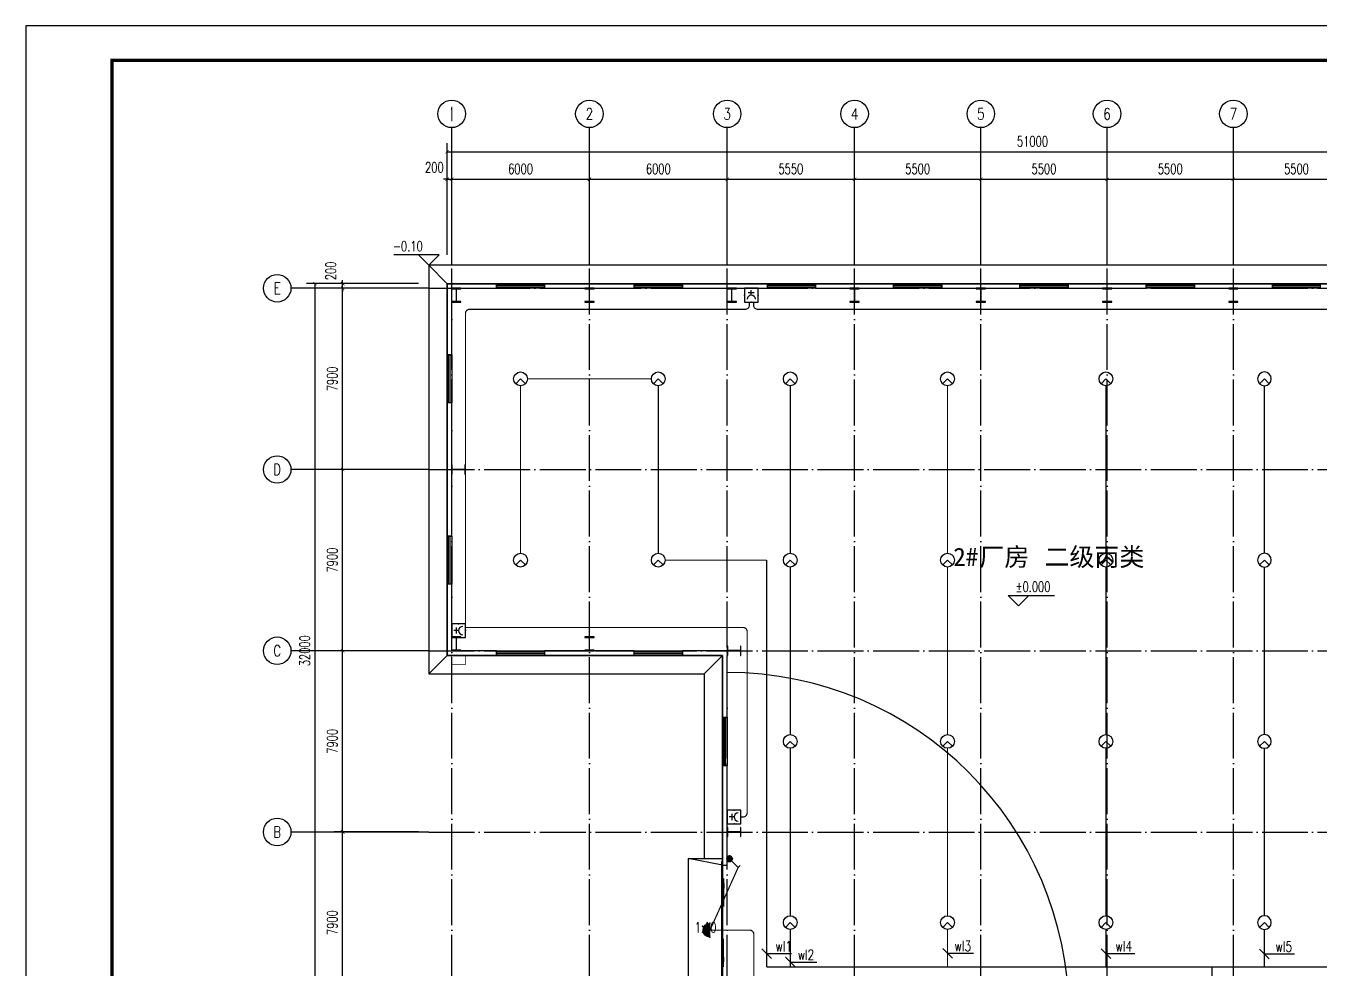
# Model space of a CAD drawing. Extents: x 1162612 to 1711260, y -157368 to 197905.
# Drawn here: x 1604543 to 1660920, y 63338 to 104451 of the extents above; entities that cross this region are included whole.
import ezdxf
from ezdxf.enums import TextEntityAlignment as Align

# ---------------------------------------------------------------- set-up
doc = ezdxf.new("R2010")
doc.units = 0
doc.header["$LTSCALE"] = 1000
doc.header["$MEASUREMENT"] = 0
doc.linetypes.add('DOTE', pattern=[2.42, 2, -0.2, 0.02, -0.2])
doc.layers.get('0').update_dxf_attribs({"linetype": 'CONTINUOUS'})
doc.layers.get('DEFPOINTS').update_dxf_attribs({"linetype": 'CONTINUOUS'})
for name, color, linetype in [('AXIS', 3, 'CONTINUOUS'), ('AXIS_TEXT', 7, 'CONTINUOUS'), ('COLUMN', 99, 'CONTINUOUS'), ('DIM-照明', 4, 'CONTINUOUS'), ('DIM_ELEV', 3, 'CONTINUOUS'), ('DIM_SYMB', 3, 'CONTINUOUS'), ('DOTE', 1, 'DOTE'), ('EQUIP-消防', 3, 'CONTINUOUS'), ('EQUIP-照明', 3, 'CONTINUOUS'), ('GROUND', 2, 'CONTINUOUS'), ('PUB_TEXT', 7, 'CONTINUOUS'), ('PUB_TITLE', 4, 'CONTINUOUS'), ('STAIR', 2, 'CONTINUOUS'), ('WALL', 9, 'CONTINUOUS'), ('WINDOW', 99, 'CONTINUOUS'), ('WIRE-照明', 1, 'CONTINUOUS')]:
    doc.layers.add(name, color=color, linetype=linetype)
doc.styles.add('_TCH_AXIS', font='COMPLEX', dxfattribs={"bigfont": 'GBCBIG'})
doc.styles.add('_TCH_DIM', font='SIMPLEX', dxfattribs={"bigfont": 'GBCBIG'})
doc.styles.add('_TCH_DYN', font='')
doc.styles.add('_TCH_LABEL', font='COMPLEX', dxfattribs={"bigfont": 'GBCBIG'})
doc.styles.add('_TEL_DIM', font='SIMPLEX', dxfattribs={"width": 0.8, "height": 3.5, "bigfont": 'HZTXT'})
doc.styles.add('COMPLEX', font='COMPLEX')
doc.styles.add('DIM_FONT', font='SIMPLEX', dxfattribs={"width": 0.7, "bigfont": 'GBCBIG'})
doc.styles.get("Standard").update_dxf_attribs({"font": 'gbenor.shx', "bigfont": 'gbcbig.shx'})
doc.styles.get('_TCH_DYN').set_extended_font_data('SimSun')
doc.dimstyles.new('DIMN150', dxfattribs={"dimscale": 1.5, "dimtxt": 300, "dimasz": 100, "dimexe": 250, "dimexo": 300, "dimgap": 150, "dimtad": 1, "dimdec": 0, "dimzin": 0, "dimtxsty": 'DIM_FONT', "dimblk": 'ARCHTICK', "dimcen": 0.09, "dimclrt": 7, "dimazin": 3, "dimtfac": 1, "dimtdec": 0, "dimtix": 1, "dimtmove": 0, "dimatfit": 3, "dimtolj": 1, "dimtzin": 0})

# ---------------------------------------------------------------- blocks, each defined once
blk = doc.blocks.new('$TCHSYS$WIN2D')
for p, q in [((-0.5, 0.5), (0.5, 0.5)), ((-0.5, 0.5), (-0.5, -0.5)), ((0.5, 0.5), (0.5, -0.5)), ((0.5, 0.167), (-0.5, 0.167)), ((0.5, -0.167), (-0.5, -0.167)), ((-0.5, -0.5), (0.5, -0.5))]:
    blk.add_line(p, q)
blk = doc.blocks.new('$DORLIB2D$00000130')
at = {"color": 0, "linetype": 'CONTINUOUS'}
for p, q in [((-0.533, 0.66), (-0.533, 0.513)), ((0, 0.66), (-0.533, 0.66)), ((0, 0.513), (0, 0.66)), ((0.533, 0.66), (0, 0.66)), ((0.533, 0.66), (0.533, 0.513)), ((0, 0.513), (-0.533, 0.513)), ((0.533, 0.513), (0, 0.513)), ((-0.385, 0.269), (-0.14, 0.269)), ((-0.385, 0.269), (-0.3, 0.214)), ((-0.3, 0.214), (-0.3, 0.269)), ((0.385, 0.269), (0.14, 0.269)), ((0.3, 0.214), (0.3, 0.269)), ((0.385, 0.269), (0.3, 0.214))]:
    blk.add_line(p, q, dxfattribs=at)
blk = doc.blocks.new('_AXISO')
blk.add_circle((0, 0), 0.5)
at = {"layer": 'AXIS_TEXT', "style": 'COMPLEX', "width": 1.041667}
blk.add_attdef('A', text='', height=0.56, dxfattribs=at).set_placement((-0.25, -0.28), (0.25, -0.28), align=Align.FIT)
blk = doc.blocks.new('_ARCHTICK')
at = {"color": 0, "linetype": 'BYBLOCK', "const_width": 0.15}
blk.add_lwpolyline([(-0.5, -0.5), (0.5, 0.5)], dxfattribs=at)
blk = doc.blocks.new('*D129')
at = {"layer": 'AXIS', "color": 0}
for p, q in [((1733614, 98977), (1728739, 98977)), ((1729114, 66977), (1729114, 98977)), ((1733614, 66977), (1728739, 66977))]:
    blk.add_line(p, q, dxfattribs=at)
at = {"layer": 'DEFPOINTS', "color": 0}
for p in [(1729114, 98977), (1734064, 98977), (1734064, 66977)]:
    blk.add_point(p, dxfattribs=at)
at = {"layer": 'AXIS', "color": 0, "xscale": 150, "yscale": 150, "zscale": 150}
for p, rotation in [((1729114, 98977), 90), ((1729114, 66977), 270)]:
    blk.add_blockref('_ARCHTICK', p, dxfattribs=dict(at, rotation=rotation))
at = {"layer": 'AXIS', "color": 7, "insert": (1728664, 82977), "char_height": 450, "attachment_point": 5, "rotation": 90, "style": 'DIM_FONT'}
blk.add_mtext('\\A1;32000', dxfattribs=at)
blk = doc.blocks.new('*D131')
at = {"layer": 'AXIS', "color": 0}
for p, q in [((1733614, 75077), (1729939, 75077)), ((1730314, 67177), (1730314, 75077)), ((1733614, 67177), (1729939, 67177))]:
    blk.add_line(p, q, dxfattribs=at)
at = {"layer": 'DEFPOINTS', "color": 0}
for p in [(1730314, 75077), (1734064, 75077), (1734064, 67177)]:
    blk.add_point(p, dxfattribs=at)
at = {"layer": 'AXIS', "color": 0, "xscale": 150, "yscale": 150, "zscale": 150}
for p, rotation in [((1730314, 75077), 90), ((1730314, 67177), 270)]:
    blk.add_blockref('_ARCHTICK', p, dxfattribs=dict(at, rotation=rotation))
at = {"layer": 'AXIS', "color": 7, "insert": (1729864, 71127), "char_height": 450, "attachment_point": 5, "rotation": 90, "style": 'DIM_FONT'}
blk.add_mtext('\\A1;7900', dxfattribs=at)
blk = doc.blocks.new('*D132')
at = {"layer": 'AXIS', "color": 0}
for p, q in [((1733614, 82977), (1729939, 82977)), ((1730314, 75077), (1730314, 82977)), ((1733614, 75077), (1729939, 75077))]:
    blk.add_line(p, q, dxfattribs=at)
at = {"layer": 'DEFPOINTS', "color": 0}
for p in [(1730314, 82977), (1734064, 82977), (1734064, 75077)]:
    blk.add_point(p, dxfattribs=at)
at = {"layer": 'AXIS', "color": 0, "xscale": 150, "yscale": 150, "zscale": 150}
for p, rotation in [((1730314, 82977), 90), ((1730314, 75077), 270)]:
    blk.add_blockref('_ARCHTICK', p, dxfattribs=dict(at, rotation=rotation))
at = {"layer": 'AXIS', "color": 7, "insert": (1729864, 79027), "char_height": 450, "attachment_point": 5, "rotation": 90, "style": 'DIM_FONT'}
blk.add_mtext('\\A1;7900', dxfattribs=at)
blk = doc.blocks.new('*D133')
at = {"layer": 'AXIS', "color": 0}
for p, q in [((1733614, 90877), (1729939, 90877)), ((1730314, 82977), (1730314, 90877)), ((1733614, 82977), (1729939, 82977))]:
    blk.add_line(p, q, dxfattribs=at)
at = {"layer": 'DEFPOINTS', "color": 0}
for p in [(1730314, 90877), (1734064, 90877), (1734064, 82977)]:
    blk.add_point(p, dxfattribs=at)
at = {"layer": 'AXIS', "color": 0, "xscale": 150, "yscale": 150, "zscale": 150}
for p, rotation in [((1730314, 90877), 90), ((1730314, 82977), 270)]:
    blk.add_blockref('_ARCHTICK', p, dxfattribs=dict(at, rotation=rotation))
at = {"layer": 'AXIS', "color": 7, "insert": (1729864, 86927), "char_height": 450, "attachment_point": 5, "rotation": 90, "style": 'DIM_FONT'}
blk.add_mtext('\\A1;7900', dxfattribs=at)
blk = doc.blocks.new('*D134')
at = {"layer": 'AXIS', "color": 0}
for p, q in [((1733614, 98777), (1729939, 98777)), ((1730314, 90877), (1730314, 98777)), ((1733614, 90877), (1729939, 90877))]:
    blk.add_line(p, q, dxfattribs=at)
at = {"layer": 'DEFPOINTS', "color": 0}
for p in [(1730314, 98777), (1734064, 98777), (1734064, 90877)]:
    blk.add_point(p, dxfattribs=at)
at = {"layer": 'AXIS', "color": 0, "xscale": 150, "yscale": 150, "zscale": 150}
for p, rotation in [((1730314, 98777), 90), ((1730314, 90877), 270)]:
    blk.add_blockref('_ARCHTICK', p, dxfattribs=dict(at, rotation=rotation))
at = {"layer": 'AXIS', "color": 7, "insert": (1729864, 94827), "char_height": 450, "attachment_point": 5, "rotation": 90, "style": 'DIM_FONT'}
blk.add_mtext('\\A1;7900', dxfattribs=at)
blk = doc.blocks.new('*D135')
at = {"layer": 'AXIS', "color": 0}
for p, q in [((1733614, 98977), (1729939, 98977)), ((1733614, 98777), (1729939, 98777)), ((1730314, 98977), (1730314, 99127)), ((1730314, 98777), (1730314, 98977)), ((1730314, 98777), (1730314, 98627))]:
    blk.add_line(p, q, dxfattribs=at)
at = {"layer": 'DEFPOINTS', "color": 0}
for p in [(1730314, 98977), (1734064, 98977), (1734064, 98777)]:
    blk.add_point(p, dxfattribs=at)
at = {"layer": 'AXIS', "color": 0, "xscale": 150, "yscale": 150, "zscale": 150}
for p, rotation in [((1730314, 98977), 270), ((1730314, 98777), 90)]:
    blk.add_blockref('_ARCHTICK', p, dxfattribs=dict(at, rotation=rotation))
at = {"layer": 'AXIS', "color": 7, "insert": (1729797, 99532), "char_height": 450, "attachment_point": 5, "rotation": 90, "style": 'DIM_FONT'}
blk.add_mtext('\\A1;200', dxfattribs=at)
blk = doc.blocks.new('*D136')
at = {"layer": 'AXIS', "color": 0}
for p, q in [((1734864, 100227), (1734864, 105102)), ((1785864, 100227), (1785864, 105102)), ((1734864, 104727), (1785864, 104727))]:
    blk.add_line(p, q, dxfattribs=at)
at = {"layer": 'DEFPOINTS', "color": 0}
for p in [(1785864, 104727), (1734864, 99777), (1785864, 99777)]:
    blk.add_point(p, dxfattribs=at)
at = {"layer": 'AXIS', "color": 0, "xscale": 150, "yscale": 150, "zscale": 150, "rotation": 180}
blk.add_blockref('_ARCHTICK', (1734864, 104727), dxfattribs=at)
at = {"layer": 'AXIS', "color": 0, "xscale": 150, "yscale": 150, "zscale": 150}
blk.add_blockref('_ARCHTICK', (1785864, 104727), dxfattribs=at)
at = {"layer": 'AXIS', "color": 7, "insert": (1760364, 105177), "char_height": 450, "attachment_point": 5, "style": 'DIM_FONT'}
blk.add_mtext('\\A1;51000', dxfattribs=at)
blk = doc.blocks.new('*D137')
at = {"layer": 'AXIS', "color": 0}
for p, q in [((1734864, 100227), (1734864, 103902)), ((1735064, 100227), (1735064, 103902)), ((1734864, 103527), (1734714, 103527)), ((1734864, 103527), (1735064, 103527)), ((1735064, 103527), (1735214, 103527))]:
    blk.add_line(p, q, dxfattribs=at)
at = {"layer": 'DEFPOINTS', "color": 0}
for p in [(1735064, 103527), (1734864, 99777), (1735064, 99777)]:
    blk.add_point(p, dxfattribs=at)
at = {"layer": 'AXIS', "color": 0, "xscale": 150, "yscale": 150, "zscale": 150}
blk.add_blockref('_ARCHTICK', (1734864, 103527), dxfattribs=at)
at = {"layer": 'AXIS', "color": 0, "xscale": 150, "yscale": 150, "zscale": 150, "rotation": 180}
blk.add_blockref('_ARCHTICK', (1735064, 103527), dxfattribs=at)
at = {"layer": 'AXIS', "color": 7, "insert": (1734309, 104044), "char_height": 450, "attachment_point": 5, "style": 'DIM_FONT'}
blk.add_mtext('\\A1;200', dxfattribs=at)
blk = doc.blocks.new('*D138')
at = {"layer": 'AXIS', "color": 0}
for p, q in [((1735064, 100227), (1735064, 103902)), ((1741064, 100227), (1741064, 103902)), ((1735064, 103527), (1741064, 103527))]:
    blk.add_line(p, q, dxfattribs=at)
at = {"layer": 'DEFPOINTS', "color": 0}
for p in [(1741064, 103527), (1735064, 99777), (1741064, 99777)]:
    blk.add_point(p, dxfattribs=at)
at = {"layer": 'AXIS', "color": 0, "xscale": 150, "yscale": 150, "zscale": 150, "rotation": 180}
blk.add_blockref('_ARCHTICK', (1735064, 103527), dxfattribs=at)
at = {"layer": 'AXIS', "color": 0, "xscale": 150, "yscale": 150, "zscale": 150}
blk.add_blockref('_ARCHTICK', (1741064, 103527), dxfattribs=at)
at = {"layer": 'AXIS', "color": 7, "insert": (1738064, 103977), "char_height": 450, "attachment_point": 5, "style": 'DIM_FONT'}
blk.add_mtext('\\A1;6000', dxfattribs=at)
blk = doc.blocks.new('*D139')
at = {"layer": 'AXIS', "color": 0}
for p, q in [((1741064, 100227), (1741064, 103902)), ((1747064, 100227), (1747064, 103902)), ((1741064, 103527), (1747064, 103527))]:
    blk.add_line(p, q, dxfattribs=at)
at = {"layer": 'DEFPOINTS', "color": 0}
for p in [(1747064, 103527), (1741064, 99777), (1747064, 99777)]:
    blk.add_point(p, dxfattribs=at)
at = {"layer": 'AXIS', "color": 0, "xscale": 150, "yscale": 150, "zscale": 150, "rotation": 180}
blk.add_blockref('_ARCHTICK', (1741064, 103527), dxfattribs=at)
at = {"layer": 'AXIS', "color": 0, "xscale": 150, "yscale": 150, "zscale": 150}
blk.add_blockref('_ARCHTICK', (1747064, 103527), dxfattribs=at)
at = {"layer": 'AXIS', "color": 7, "insert": (1744064, 103977), "char_height": 450, "attachment_point": 5, "style": 'DIM_FONT'}
blk.add_mtext('\\A1;6000', dxfattribs=at)
blk = doc.blocks.new('*D140')
at = {"layer": 'AXIS', "color": 0}
for p, q in [((1747064, 100227), (1747064, 103902)), ((1752614, 100227), (1752614, 103902)), ((1747064, 103527), (1752614, 103527))]:
    blk.add_line(p, q, dxfattribs=at)
at = {"layer": 'DEFPOINTS', "color": 0}
for p in [(1752614, 103527), (1747064, 99777), (1752614, 99777)]:
    blk.add_point(p, dxfattribs=at)
at = {"layer": 'AXIS', "color": 0, "xscale": 150, "yscale": 150, "zscale": 150, "rotation": 180}
blk.add_blockref('_ARCHTICK', (1747064, 103527), dxfattribs=at)
at = {"layer": 'AXIS', "color": 0, "xscale": 150, "yscale": 150, "zscale": 150}
blk.add_blockref('_ARCHTICK', (1752614, 103527), dxfattribs=at)
at = {"layer": 'AXIS', "color": 7, "insert": (1749839, 103977), "char_height": 450, "attachment_point": 5, "style": 'DIM_FONT'}
blk.add_mtext('\\A1;5550', dxfattribs=at)
blk = doc.blocks.new('*D141')
at = {"layer": 'AXIS', "color": 0}
for p, q in [((1752614, 100227), (1752614, 103902)), ((1758114, 100227), (1758114, 103902)), ((1752614, 103527), (1758114, 103527))]:
    blk.add_line(p, q, dxfattribs=at)
at = {"layer": 'DEFPOINTS', "color": 0}
for p in [(1758114, 103527), (1752614, 99777), (1758114, 99777)]:
    blk.add_point(p, dxfattribs=at)
at = {"layer": 'AXIS', "color": 0, "xscale": 150, "yscale": 150, "zscale": 150, "rotation": 180}
blk.add_blockref('_ARCHTICK', (1752614, 103527), dxfattribs=at)
at = {"layer": 'AXIS', "color": 0, "xscale": 150, "yscale": 150, "zscale": 150}
blk.add_blockref('_ARCHTICK', (1758114, 103527), dxfattribs=at)
at = {"layer": 'AXIS', "color": 7, "insert": (1755364, 103977), "char_height": 450, "attachment_point": 5, "style": 'DIM_FONT'}
blk.add_mtext('\\A1;5500', dxfattribs=at)
blk = doc.blocks.new('*D142')
at = {"layer": 'AXIS', "color": 0}
for p, q in [((1758114, 100227), (1758114, 103902)), ((1763614, 100227), (1763614, 103902)), ((1758114, 103527), (1763614, 103527))]:
    blk.add_line(p, q, dxfattribs=at)
at = {"layer": 'DEFPOINTS', "color": 0}
for p in [(1763614, 103527), (1758114, 99777), (1763614, 99777)]:
    blk.add_point(p, dxfattribs=at)
at = {"layer": 'AXIS', "color": 0, "xscale": 150, "yscale": 150, "zscale": 150, "rotation": 180}
blk.add_blockref('_ARCHTICK', (1758114, 103527), dxfattribs=at)
at = {"layer": 'AXIS', "color": 0, "xscale": 150, "yscale": 150, "zscale": 150}
blk.add_blockref('_ARCHTICK', (1763614, 103527), dxfattribs=at)
at = {"layer": 'AXIS', "color": 7, "insert": (1760864, 103977), "char_height": 450, "attachment_point": 5, "style": 'DIM_FONT'}
blk.add_mtext('\\A1;5500', dxfattribs=at)
blk = doc.blocks.new('*D143')
at = {"layer": 'AXIS', "color": 0}
for p, q in [((1763614, 100227), (1763614, 103902)), ((1769114, 100227), (1769114, 103902)), ((1763614, 103527), (1769114, 103527))]:
    blk.add_line(p, q, dxfattribs=at)
at = {"layer": 'DEFPOINTS', "color": 0}
for p in [(1769114, 103527), (1763614, 99777), (1769114, 99777)]:
    blk.add_point(p, dxfattribs=at)
at = {"layer": 'AXIS', "color": 0, "xscale": 150, "yscale": 150, "zscale": 150, "rotation": 180}
blk.add_blockref('_ARCHTICK', (1763614, 103527), dxfattribs=at)
at = {"layer": 'AXIS', "color": 0, "xscale": 150, "yscale": 150, "zscale": 150}
blk.add_blockref('_ARCHTICK', (1769114, 103527), dxfattribs=at)
at = {"layer": 'AXIS', "color": 7, "insert": (1766364, 103977), "char_height": 450, "attachment_point": 5, "style": 'DIM_FONT'}
blk.add_mtext('\\A1;5500', dxfattribs=at)
blk = doc.blocks.new('*D144')
at = {"layer": 'AXIS', "color": 0}
for p, q in [((1769114, 100227), (1769114, 103902)), ((1774614, 100227), (1774614, 103902)), ((1769114, 103527), (1774614, 103527))]:
    blk.add_line(p, q, dxfattribs=at)
at = {"layer": 'DEFPOINTS', "color": 0}
for p in [(1774614, 103527), (1769114, 99777), (1774614, 99777)]:
    blk.add_point(p, dxfattribs=at)
at = {"layer": 'AXIS', "color": 0, "xscale": 150, "yscale": 150, "zscale": 150, "rotation": 180}
blk.add_blockref('_ARCHTICK', (1769114, 103527), dxfattribs=at)
at = {"layer": 'AXIS', "color": 0, "xscale": 150, "yscale": 150, "zscale": 150}
blk.add_blockref('_ARCHTICK', (1774614, 103527), dxfattribs=at)
at = {"layer": 'AXIS', "color": 7, "insert": (1771864, 103977), "char_height": 450, "attachment_point": 5, "style": 'DIM_FONT'}
blk.add_mtext('\\A1;5500', dxfattribs=at)
blk = doc.blocks.new('$EQUIP$00001176')
for q in [(-0.354, -0.354), (0.354, -0.354)]:
    blk.add_line((0, 0), q)
blk.add_circle((0, 0), 0.5)
at = {"style": '_TCH_LABEL', "flags": 9}
blk.add_attdef('A', (0, 0), '', height=0.00002, dxfattribs=at)
blk = doc.blocks.new('$EQUIP$00001712')
for p, q in [((-0.5, 1), (-0.5, 0)), ((0.5, 1), (-0.5, 1)), ((0.5, 0), (0.5, 1)), ((-0.5, 0), (0.5, 0)), ((-0.219, 0.331), (0.222, 0.331)), ((0, 0.5), (0, 0.15))]:
    blk.add_line(p, q)
blk.add_arc((0, 0.8), 0.3, 180, 0)
for p in [(0, 1), (-0.5, 0.5), (0, 0), (0.5, 0.5)]:
    blk.add_point(p)
at = {"flags": 1}
blk.add_attdef('B', text='', height=0.4, dxfattribs=at).set_placement((0.726, 0.302), align=Align.MIDDLE_CENTER)
blk = doc.blocks.new('$EQUIP$00001168')
blk.add_line((-0.5, 0), (0.5, 0))
blk.add_arc((0, 0), 0.5, 180, 0)
for p in [(-0.5, 0), (0, 0), (0.5, 0), (0, -0.5)]:
    blk.add_point(p)
for points in [[(0.433, -0.25), (-0.433, -0.25), (0.5, 0), (-0.5, 0)], [(0.25, -0.433), (-0.25, -0.433), (0.433, -0.25), (-0.433, -0.25)], [(0, -0.5), (0, -0.5), (0.25, -0.433), (-0.25, -0.433)]]:
    blk.add_solid(points)
at = {"flags": 9}
blk.add_attdef('A', (0, 0), '', height=0.00002, dxfattribs=at)
blk = doc.blocks.new('$EQUIP$00001962')
for p, q in [((0.147, 0.356), (0.625, 0.833)), ((0.625, 0.833), (0.766, 0.692))]:
    blk.add_line(p, q)
blk.add_circle((0, 0.208), 0.208)
for p in [(-0.208, 0.208), (0, 0.417), (0, 0), (0.208, 0.208)]:
    blk.add_point(p)
for points in [[(-0.18, 0.313), (0.18, 0.313), (-0.208, 0.208), (0.208, 0.208)], [(-0.18, 0.104), (0.18, 0.104), (-0.208, 0.208), (0.208, 0.208)], [(-0.104, 0.389), (0.104, 0.389), (-0.18, 0.313), (0.18, 0.313)], [(-0.104, 0.028), (0.104, 0.028), (-0.18, 0.104), (0.18, 0.104)], [(0, 0.417), (0, 0.417), (-0.104, 0.389), (0.104, 0.389)], [(0, 0), (0, 0), (-0.104, 0.028), (0.104, 0.028)]]:
    blk.add_solid(points)
blk = doc.blocks.new('D2222')
at = {"layer": 'DIM_ELEV'}
blk.add_hatch(color=8, dxfattribs=at).paths.add_polyline_path([(1734064.1, 99776.5), (1734067.1, 99779.5), (1734061.1, 99779.5)])
at = {"color": 8}
blk.add_lwpolyline([(1734864.1, 98976.5), (1785864.1, 98976.5), (1785864.1, 66976.5), (1746864.1, 66976.5), (1746864.1, 82776.5), (1734864.1, 82776.5)], close=True, dxfattribs=at)
at = {"color": 8, "const_width": 30}
blk.add_lwpolyline([(1735064.1, 82776.5), (1735064.1, 82376.5), (1735664.1, 82376.5), (1735664.1, 82776.5)], dxfattribs=at)
at = {"color": 8}
blk.add_arc((1747071.4, 67151.8), 14875.3, 0.09508, 90.0282, dxfattribs=at)
at = {"layer": 'AXIS', "color": 8}
for p, q in [((1735064.1, 99776.5), (1735064.1, 105776.5)), ((1741064.1, 99776.5), (1741064.1, 105776.5)), ((1747064.1, 99776.5), (1747064.1, 105776.5)), ((1752614.1, 99776.5), (1752614.1, 105776.5)), ((1758114.1, 99776.5), (1758114.1, 105776.5)), ((1763614.1, 99776.5), (1763614.1, 105776.5)), ((1769114.1, 99776.5), (1769114.1, 105776.5)), ((1734064.1, 98776.5), (1728064.1, 98776.5)), ((1734064.1, 90876.5), (1728064.1, 90876.5)), ((1734064.1, 82976.5), (1728064.1, 82976.5)), ((1734064.1, 75076.5), (1728064.1, 75076.5))]:
    blk.add_line(p, q, dxfattribs=at)
at = {"layer": 'COLUMN', "color": 8}
for p, q in [((1735464.1, 98776.5), (1735064.1, 98776.5)), ((1735064.1, 98776.5), (1735064.1, 98754.5)), ((1735064.1, 98754.5), (1735253.1, 98754.5)), ((1735253.1, 98754.5), (1735258.1, 98749.5)), ((1735258.1, 98749.5), (1735258.1, 98203.5)), ((1735270.1, 98749.5), (1735275.1, 98754.5)), ((1735270.1, 98203.5), (1735270.1, 98749.5)), ((1735275.1, 98754.5), (1735464.1, 98754.5)), ((1735464.1, 98754.5), (1735464.1, 98776.5)), ((1741264.1, 98776.5), (1740864.1, 98776.5)), ((1740864.1, 98776.5), (1740864.1, 98754.5)), ((1740864.1, 98754.5), (1741053.1, 98754.5)), ((1741053.1, 98754.5), (1741058.1, 98749.5)), ((1741058.1, 98749.5), (1741058.1, 98203.5)), ((1741070.1, 98749.5), (1741075.1, 98754.5)), ((1741070.1, 98203.5), (1741070.1, 98749.5)), ((1741075.1, 98754.5), (1741264.1, 98754.5)), ((1741264.1, 98754.5), (1741264.1, 98776.5)), ((1747464.1, 98776.5), (1747064.1, 98776.5)), ((1747064.1, 98776.5), (1747064.1, 98754.5)), ((1747064.1, 98754.5), (1747253.1, 98754.5)), ((1747253.1, 98754.5), (1747258.1, 98749.5)), ((1747258.1, 98749.5), (1747258.1, 98203.5)), ((1747270.1, 98749.5), (1747275.1, 98754.5)), ((1747270.1, 98203.5), (1747270.1, 98749.5)), ((1747275.1, 98754.5), (1747464.1, 98754.5)), ((1747464.1, 98754.5), (1747464.1, 98776.5)), ((1752814.1, 98776.5), (1752414.1, 98776.5)), ((1752414.1, 98776.5), (1752414.1, 98754.5)), ((1752414.1, 98754.5), (1752603.1, 98754.5)), ((1752603.1, 98754.5), (1752608.1, 98749.5)), ((1752608.1, 98749.5), (1752608.1, 98203.5)), ((1752620.1, 98749.5), (1752625.1, 98754.5)), ((1752620.1, 98203.5), (1752620.1, 98749.5)), ((1752625.1, 98754.5), (1752814.1, 98754.5)), ((1752814.1, 98754.5), (1752814.1, 98776.5)), ((1758314.1, 98776.5), (1757914.1, 98776.5)), ((1757914.1, 98776.5), (1757914.1, 98754.5)), ((1757914.1, 98754.5), (1758103.1, 98754.5)), ((1758103.1, 98754.5), (1758108.1, 98749.5)), ((1758108.1, 98749.5), (1758108.1, 98203.5)), ((1758120.1, 98749.5), (1758125.1, 98754.5)), ((1758120.1, 98203.5), (1758120.1, 98749.5)), ((1758125.1, 98754.5), (1758314.1, 98754.5)), ((1758314.1, 98754.5), (1758314.1, 98776.5)), ((1763814.1, 98776.5), (1763414.1, 98776.5)), ((1763414.1, 98776.5), (1763414.1, 98754.5)), ((1763414.1, 98754.5), (1763603.1, 98754.5)), ((1763603.1, 98754.5), (1763608.1, 98749.5)), ((1763608.1, 98749.5), (1763608.1, 98203.5)), ((1763620.1, 98749.5), (1763625.1, 98754.5)), ((1763620.1, 98203.5), (1763620.1, 98749.5)), ((1763625.1, 98754.5), (1763814.1, 98754.5)), ((1763814.1, 98754.5), (1763814.1, 98776.5)), ((1769314.1, 98776.5), (1768914.1, 98776.5)), ((1768914.1, 98776.5), (1768914.1, 98754.5)), ((1768914.1, 98754.5), (1769103.1, 98754.5)), ((1769103.1, 98754.5), (1769108.1, 98749.5)), ((1769108.1, 98749.5), (1769108.1, 98203.5)), ((1769120.1, 98749.5), (1769125.1, 98754.5)), ((1769120.1, 98203.5), (1769120.1, 98749.5)), ((1769125.1, 98754.5), (1769314.1, 98754.5)), ((1769314.1, 98754.5), (1769314.1, 98776.5)), ((1735253.1, 98198.5), (1735064.1, 98198.5)), ((1735064.1, 98198.5), (1735064.1, 98176.5)), ((1735064.1, 98176.5), (1735464.1, 98176.5)), ((1735258.1, 98203.5), (1735253.1, 98198.5)), ((1735275.1, 98198.5), (1735270.1, 98203.5)), ((1735464.1, 98198.5), (1735275.1, 98198.5)), ((1735464.1, 98176.5), (1735464.1, 98198.5)), ((1741053.1, 98198.5), (1740864.1, 98198.5)), ((1740864.1, 98198.5), (1740864.1, 98176.5)), ((1740864.1, 98176.5), (1741264.1, 98176.5)), ((1741058.1, 98203.5), (1741053.1, 98198.5)), ((1741075.1, 98198.5), (1741070.1, 98203.5)), ((1741264.1, 98198.5), (1741075.1, 98198.5)), ((1741264.1, 98176.5), (1741264.1, 98198.5)), ((1747253.1, 98198.5), (1747064.1, 98198.5)), ((1747064.1, 98198.5), (1747064.1, 98176.5)), ((1747064.1, 98176.5), (1747464.1, 98176.5)), ((1747258.1, 98203.5), (1747253.1, 98198.5)), ((1747275.1, 98198.5), (1747270.1, 98203.5)), ((1747464.1, 98198.5), (1747275.1, 98198.5)), ((1747464.1, 98176.5), (1747464.1, 98198.5)), ((1752603.1, 98198.5), (1752414.1, 98198.5)), ((1752414.1, 98198.5), (1752414.1, 98176.5)), ((1752414.1, 98176.5), (1752814.1, 98176.5)), ((1752608.1, 98203.5), (1752603.1, 98198.5)), ((1752625.1, 98198.5), (1752620.1, 98203.5)), ((1752814.1, 98198.5), (1752625.1, 98198.5)), ((1752814.1, 98176.5), (1752814.1, 98198.5)), ((1758103.1, 98198.5), (1757914.1, 98198.5)), ((1757914.1, 98198.5), (1757914.1, 98176.5)), ((1757914.1, 98176.5), (1758314.1, 98176.5)), ((1758108.1, 98203.5), (1758103.1, 98198.5)), ((1758125.1, 98198.5), (1758120.1, 98203.5)), ((1758314.1, 98198.5), (1758125.1, 98198.5)), ((1758314.1, 98176.5), (1758314.1, 98198.5)), ((1763603.1, 98198.5), (1763414.1, 98198.5)), ((1763414.1, 98198.5), (1763414.1, 98176.5)), ((1763414.1, 98176.5), (1763814.1, 98176.5)), ((1763608.1, 98203.5), (1763603.1, 98198.5)), ((1763625.1, 98198.5), (1763620.1, 98203.5)), ((1763814.1, 98198.5), (1763625.1, 98198.5)), ((1763814.1, 98176.5), (1763814.1, 98198.5)), ((1769103.1, 98198.5), (1768914.1, 98198.5)), ((1768914.1, 98198.5), (1768914.1, 98176.5)), ((1768914.1, 98176.5), (1769314.1, 98176.5)), ((1769108.1, 98203.5), (1769103.1, 98198.5)), ((1769125.1, 98198.5), (1769120.1, 98203.5)), ((1769314.1, 98198.5), (1769125.1, 98198.5)), ((1769314.1, 98176.5), (1769314.1, 98198.5)), ((1735086.1, 91076.5), (1735064.1, 91076.5)), ((1735064.1, 91076.5), (1735064.1, 90676.5)), ((1735086.1, 90887.5), (1735086.1, 91076.5)), ((1735091.1, 90882.5), (1735086.1, 90887.5)), ((1735086.1, 90865.5), (1735091.1, 90870.5)), ((1735086.1, 90676.5), (1735086.1, 90865.5)), ((1735637.1, 90882.5), (1735091.1, 90882.5)), ((1735091.1, 90870.5), (1735637.1, 90870.5)), ((1735642.1, 90887.5), (1735637.1, 90882.5)), ((1735637.1, 90870.5), (1735642.1, 90865.5)), ((1735664.1, 91076.5), (1735642.1, 91076.5)), ((1735642.1, 91076.5), (1735642.1, 90887.5)), ((1735642.1, 90865.5), (1735642.1, 90676.5)), ((1735664.1, 90676.5), (1735664.1, 91076.5)), ((1735064.1, 90676.5), (1735086.1, 90676.5)), ((1735642.1, 90676.5), (1735664.1, 90676.5)), ((1735464.1, 83576.5), (1735064.1, 83576.5)), ((1735064.1, 83576.5), (1735064.1, 83554.5)), ((1735064.1, 83554.5), (1735253.1, 83554.5)), ((1735253.1, 83554.5), (1735258.1, 83549.5)), ((1735258.1, 83549.5), (1735258.1, 83003.5)), ((1735270.1, 83549.5), (1735275.1, 83554.5)), ((1735270.1, 83003.5), (1735270.1, 83549.5)), ((1735275.1, 83554.5), (1735464.1, 83554.5)), ((1735464.1, 83554.5), (1735464.1, 83576.5)), ((1741264.1, 83576.5), (1740864.1, 83576.5)), ((1740864.1, 83576.5), (1740864.1, 83554.5)), ((1740864.1, 83554.5), (1741053.1, 83554.5)), ((1741053.1, 83554.5), (1741058.1, 83549.5)), ((1741058.1, 83549.5), (1741058.1, 83003.5)), ((1741070.1, 83549.5), (1741075.1, 83554.5)), ((1741070.1, 83003.5), (1741070.1, 83549.5)), ((1741075.1, 83554.5), (1741264.1, 83554.5)), ((1741264.1, 83554.5), (1741264.1, 83576.5)), ((1735253.1, 82998.5), (1735064.1, 82998.5)), ((1735064.1, 82998.5), (1735064.1, 82976.5)), ((1735064.1, 82976.5), (1735464.1, 82976.5)), ((1735258.1, 83003.5), (1735253.1, 82998.5)), ((1735275.1, 82998.5), (1735270.1, 83003.5)), ((1735464.1, 82998.5), (1735275.1, 82998.5)), ((1735464.1, 82976.5), (1735464.1, 82998.5)), ((1741053.1, 82998.5), (1740864.1, 82998.5)), ((1740864.1, 82998.5), (1740864.1, 82976.5)), ((1740864.1, 82976.5), (1741264.1, 82976.5)), ((1741058.1, 83003.5), (1741053.1, 82998.5)), ((1741075.1, 82998.5), (1741070.1, 83003.5)), ((1741264.1, 82998.5), (1741075.1, 82998.5)), ((1741264.1, 82976.5), (1741264.1, 82998.5)), ((1747086.1, 83176.5), (1747064.1, 83176.5)), ((1747064.1, 83176.5), (1747064.1, 82776.5)), ((1747086.1, 82987.5), (1747086.1, 83176.5)), ((1747091.1, 82982.5), (1747086.1, 82987.5)), ((1747086.1, 82965.5), (1747091.1, 82970.5)), ((1747086.1, 82776.5), (1747086.1, 82965.5)), ((1747637.1, 82982.5), (1747091.1, 82982.5)), ((1747091.1, 82970.5), (1747637.1, 82970.5)), ((1747642.1, 82987.5), (1747637.1, 82982.5)), ((1747637.1, 82970.5), (1747642.1, 82965.5)), ((1747664.1, 83176.5), (1747642.1, 83176.5)), ((1747642.1, 83176.5), (1747642.1, 82987.5)), ((1747642.1, 82965.5), (1747642.1, 82776.5)), ((1747664.1, 82776.5), (1747664.1, 83176.5)), ((1747064.1, 82776.5), (1747086.1, 82776.5)), ((1747642.1, 82776.5), (1747664.1, 82776.5)), ((1747086.1, 75276.5), (1747064.1, 75276.5)), ((1747064.1, 75276.5), (1747064.1, 74876.5)), ((1747086.1, 75087.5), (1747086.1, 75276.5)), ((1747091.1, 75082.5), (1747086.1, 75087.5)), ((1747086.1, 75065.5), (1747091.1, 75070.5)), ((1747086.1, 74876.5), (1747086.1, 75065.5)), ((1747637.1, 75082.5), (1747091.1, 75082.5)), ((1747091.1, 75070.5), (1747637.1, 75070.5)), ((1747642.1, 75087.5), (1747637.1, 75082.5)), ((1747637.1, 75070.5), (1747642.1, 75065.5)), ((1747664.1, 75276.5), (1747642.1, 75276.5)), ((1747642.1, 75276.5), (1747642.1, 75087.5)), ((1747642.1, 75065.5), (1747642.1, 74876.5)), ((1747664.1, 74876.5), (1747664.1, 75276.5)), ((1747064.1, 74876.5), (1747086.1, 74876.5)), ((1747642.1, 74876.5), (1747664.1, 74876.5))]:
    blk.add_line(p, q, dxfattribs=at)
at = {"layer": 'DIM_ELEV', "color": 8}
for p, q in [((1734517.1, 100229.5), (1732550, 100229.5)), ((1734067.1, 99779.5), (1733617.1, 100229.5)), ((1734067.1, 99779.5), (1734517.1, 100229.5)), ((1734064.1, 99776.5), (1734061.1, 99779.5)), ((1734067.1, 99779.5), (1734061.1, 99779.5)), ((1734064.1, 99776.5), (1734067.1, 99779.5)), ((1759758.5, 84935.6), (1759308.5, 85385.6)), ((1759308.5, 85385.6), (1761328.3, 85385.6)), ((1759758.5, 84935.6), (1760208.5, 85385.6))]:
    blk.add_line(p, q, dxfattribs=at)
at = {"layer": 'DIM_SYMB', "color": 8}
blk.add_lwpolyline([(1746737.9, 70535.8, 0, 0, 0), (1745928.4, 70535.8, 120, 0, 0), (1745478.4, 70535.8, 0, 0, 0)], format="xyseb", dxfattribs=at)
at = {"layer": 'DOTE', "color": 8}
for p, q in [((1735064.1, 66176.5), (1735064.1, 99776.5)), ((1735064.1, 66176.5), (1735064.1, 99776.5)), ((1741064.1, 66176.5), (1741064.1, 99776.5)), ((1747064.1, 66176.5), (1747064.1, 99776.5)), ((1752614.1, 66176.5), (1752614.1, 99776.5)), ((1758114.1, 66176.5), (1758114.1, 99776.5)), ((1763614.1, 66176.5), (1763614.1, 99776.5)), ((1769114.1, 66176.5), (1769114.1, 99776.5)), ((1734064.1, 98776.5), (1786664.1, 98776.5)), ((1734064.1, 98776.5), (1786664.1, 98776.5)), ((1734064.1, 90876.5), (1786664.1, 90876.5)), ((1734064.1, 82976.5), (1786664.1, 82976.5)), ((1734064.1, 75076.5), (1786664.1, 75076.5))]:
    blk.add_line(p, q, dxfattribs=at)
at = {"layer": 'GROUND', "color": 8}
for p, q in [((1786664.1, 99776.5), (1734064.1, 99776.5)), ((1734064.1, 99776.5), (1734064.1, 81976.5)), ((1734864.1, 98976.5), (1734064.1, 99776.5)), ((1785864.1, 98976.5), (1734864.1, 98976.5)), ((1734864.1, 98976.5), (1734864.1, 82776.5)), ((1734864.1, 82776.5), (1734064.1, 81976.5)), ((1734864.1, 82776.5), (1746864.1, 82776.5)), ((1746864.1, 82776.5), (1746064.1, 81976.5)), ((1746864.1, 82776.5), (1746864.1, 73926.5)), ((1734064.1, 81976.5), (1746064.1, 81976.5)), ((1746064.1, 81976.5), (1746064.1, 73926.5))]:
    blk.add_line(p, q, dxfattribs=at)
at = {"layer": 'STAIR', "color": 8}
for p, q in [((1745364.1, 73926.5), (1745364.1, 68326.5)), ((1745364.1, 73926.5), (1746864.1, 73926.5)), ((1746864.1, 73626.5), (1745364.1, 73926.5)), ((1746864.1, 73926.5), (1746864.1, 68326.5))]:
    blk.add_line(p, q, dxfattribs=at)
at = {"layer": 'WALL', "color": 8}
for p, q in [((1734864.1, 98976.5), (1734864.1, 95876.5)), ((1737014.1, 98976.5), (1734864.1, 98976.5)), ((1735064.1, 98198.5), (1735064.1, 98754.5)), ((1735464.1, 98776.5), (1737014.1, 98776.5)), ((1737014.1, 98776.5), (1737014.1, 98976.5)), ((1741064.1, 98976.5), (1739114.1, 98976.5)), ((1739114.1, 98976.5), (1739114.1, 98776.5)), ((1739114.1, 98776.5), (1740864.1, 98776.5)), ((1743014.1, 98976.5), (1741064.1, 98976.5)), ((1741264.1, 98776.5), (1743014.1, 98776.5)), ((1743014.1, 98776.5), (1743014.1, 98976.5)), ((1747064.1, 98976.5), (1745114.1, 98976.5)), ((1745114.1, 98976.5), (1745114.1, 98776.5)), ((1745114.1, 98776.5), (1747064.1, 98776.5)), ((1748814.1, 98976.5), (1747064.1, 98976.5)), ((1747464.1, 98776.5), (1748814.1, 98776.5)), ((1748814.1, 98776.5), (1748814.1, 98976.5)), ((1752614.1, 98976.5), (1750914.1, 98976.5)), ((1750914.1, 98976.5), (1750914.1, 98776.5)), ((1750914.1, 98776.5), (1752414.1, 98776.5)), ((1754314.1, 98976.5), (1752614.1, 98976.5)), ((1752814.1, 98776.5), (1754314.1, 98776.5)), ((1754314.1, 98776.5), (1754314.1, 98976.5)), ((1758114.1, 98976.5), (1756414.1, 98976.5)), ((1756414.1, 98976.5), (1756414.1, 98776.5)), ((1756414.1, 98776.5), (1757914.1, 98776.5)), ((1759814.1, 98976.5), (1758114.1, 98976.5)), ((1758314.1, 98776.5), (1759814.1, 98776.5)), ((1759814.1, 98776.5), (1759814.1, 98976.5)), ((1763614.1, 98976.5), (1761914.1, 98976.5)), ((1761914.1, 98976.5), (1761914.1, 98776.5)), ((1761914.1, 98776.5), (1763414.1, 98776.5)), ((1765314.1, 98976.5), (1763614.1, 98976.5)), ((1763814.1, 98776.5), (1765314.1, 98776.5)), ((1765314.1, 98776.5), (1765314.1, 98976.5)), ((1769114.1, 98976.5), (1767414.1, 98976.5)), ((1767414.1, 98976.5), (1767414.1, 98776.5)), ((1767414.1, 98776.5), (1768914.1, 98776.5)), ((1770814.1, 98976.5), (1769114.1, 98976.5)), ((1769314.1, 98776.5), (1770814.1, 98776.5)), ((1770814.1, 98776.5), (1770814.1, 98976.5)), ((1735064.1, 95876.5), (1735064.1, 98176.5)), ((1734864.1, 95876.5), (1735064.1, 95876.5)), ((1735064.1, 93776.5), (1734864.1, 93776.5)), ((1734864.1, 93776.5), (1734864.1, 90876.5)), ((1735064.1, 91076.5), (1735064.1, 93776.5)), ((1734864.1, 90876.5), (1734864.1, 87976.5)), ((1735064.1, 87976.5), (1735064.1, 90676.5)), ((1734864.1, 87976.5), (1735064.1, 87976.5)), ((1735064.1, 85876.5), (1734864.1, 85876.5)), ((1734864.1, 85876.5), (1734864.1, 82776.5)), ((1735064.1, 83576.5), (1735064.1, 85876.5)), ((1735064.1, 82998.5), (1735064.1, 83554.5)), ((1737014.1, 82976.5), (1735464.1, 82976.5)), ((1737014.1, 82776.5), (1737014.1, 82976.5)), ((1740864.1, 82976.5), (1739114.1, 82976.5)), ((1739114.1, 82976.5), (1739114.1, 82776.5)), ((1743014.1, 82976.5), (1741264.1, 82976.5)), ((1743014.1, 82776.5), (1743014.1, 82976.5)), ((1747064.1, 82976.5), (1745114.1, 82976.5)), ((1745114.1, 82976.5), (1745114.1, 82776.5)), ((1734864.1, 82776.5), (1737014.1, 82776.5)), ((1739114.1, 82776.5), (1741064.1, 82776.5)), ((1741064.1, 82776.5), (1743014.1, 82776.5)), ((1745114.1, 82776.5), (1746864.1, 82776.5)), ((1746864.1, 82776.5), (1746864.1, 80076.5)), ((1747064.1, 80076.5), (1747064.1, 82776.5)), ((1746864.1, 80076.5), (1747064.1, 80076.5)), ((1747064.1, 77976.5), (1746864.1, 77976.5)), ((1746864.1, 77976.5), (1746864.1, 75076.5)), ((1747064.1, 75276.5), (1747064.1, 77976.5)), ((1746864.1, 75076.5), (1746864.1, 73626.5)), ((1747064.1, 73626.5), (1747064.1, 74876.5)), ((1746864.1, 73626.5), (1747064.1, 73626.5))]:
    blk.add_line(p, q, dxfattribs=at)
at = {"layer": 'AXIS', "color": 8}
ref = blk.add_blockref('_AXISO', (1735064.1, 106376.5), dxfattribs=dict(at, xscale=1200, yscale=1200, zscale=1200))
ref.add_attrib('A', '1', dxfattribs={"layer": 'AXIS_TEXT', "color": 8, "height": 624.4, "style": '_TCH_AXIS', "width": 0.555556}).set_placement((1734989.8, 106064.3), (1735138.4, 106064.3), align=Align.FIT)
ref = blk.add_blockref('_AXISO', (1741064.1, 106376.5), dxfattribs=dict(at, xscale=1200, yscale=1200, zscale=1200))
ref.add_attrib('A', '2', dxfattribs={"layer": 'AXIS_TEXT', "color": 8, "height": 493.2, "style": '_TCH_AXIS'}).set_placement((1740899.7, 106129.9), (1741228.5, 106129.9), align=Align.FIT)
ref = blk.add_blockref('_AXISO', (1747064.1, 106376.5), dxfattribs=dict(at, xscale=1200, yscale=1200, zscale=1200))
ref.add_attrib('A', '3', dxfattribs={"layer": 'AXIS_TEXT', "color": 8, "height": 493.2, "style": '_TCH_AXIS'}).set_placement((1746899.7, 106129.9), (1747228.5, 106129.9), align=Align.FIT)
ref = blk.add_blockref('_AXISO', (1752614.1, 106376.5), dxfattribs=dict(at, xscale=1200, yscale=1200, zscale=1200))
ref.add_attrib('A', '4', dxfattribs={"layer": 'AXIS_TEXT', "color": 8, "height": 480.7, "style": '_TCH_AXIS', "width": 0.9375}).set_placement((1752442.4, 106136.2), (1752785.8, 106136.2), align=Align.FIT)
ref = blk.add_blockref('_AXISO', (1758114.1, 106376.5), dxfattribs=dict(at, xscale=1200, yscale=1200, zscale=1200))
ref.add_attrib('A', '5', dxfattribs={"layer": 'AXIS_TEXT', "color": 8, "height": 493.2, "style": '_TCH_AXIS'}).set_placement((1757949.7, 106129.9), (1758278.5, 106129.9), align=Align.FIT)
ref = blk.add_blockref('_AXISO', (1763614.1, 106376.5), dxfattribs=dict(at, xscale=1200, yscale=1200, zscale=1200))
ref.add_attrib('A', '6', dxfattribs={"layer": 'AXIS_TEXT', "color": 8, "height": 506.1, "style": '_TCH_AXIS', "width": 0.928571}).set_placement((1763457.5, 106123.5), (1763770.8, 106123.5), align=Align.FIT)
ref = blk.add_blockref('_AXISO', (1769114.1, 106376.5), dxfattribs=dict(at, xscale=1200, yscale=1200, zscale=1200))
ref.add_attrib('A', '7', dxfattribs={"layer": 'AXIS_TEXT', "color": 8, "height": 493.2, "style": '_TCH_AXIS'}).set_placement((1768949.7, 106129.9), (1769278.5, 106129.9), align=Align.FIT)
ref = blk.add_blockref('_AXISO', (1727464.1, 98776.5), dxfattribs=dict(at, xscale=1200, yscale=1200, zscale=1200))
ref.add_attrib('A', 'E', dxfattribs={"layer": 'AXIS_TEXT', "color": 8, "height": 506.1, "style": '_TCH_AXIS', "width": 0.8125}).set_placement((1727307.5, 98523.5), (1727620.8, 98523.5), align=Align.FIT)
ref = blk.add_blockref('_AXISO', (1727464.1, 90876.5), dxfattribs=dict(at, xscale=1200, yscale=1200, zscale=1200))
ref.add_attrib('A', 'D', dxfattribs={"layer": 'AXIS_TEXT', "color": 8, "height": 493.2, "style": '_TCH_AXIS', "width": 0.823529}).set_placement((1727299.7, 90629.9), (1727628.5, 90629.9), align=Align.FIT)
ref = blk.add_blockref('_AXISO', (1727464.1, 82976.5), dxfattribs=dict(at, xscale=1200, yscale=1200, zscale=1200))
ref.add_attrib('A', 'C', dxfattribs={"layer": 'AXIS_TEXT', "color": 8, "height": 480.7, "style": '_TCH_AXIS'}).set_placement((1727292.4, 82736.2), (1727635.8, 82736.2), align=Align.FIT)
ref = blk.add_blockref('_AXISO', (1727464.1, 75076.5), dxfattribs=dict(at, xscale=1200, yscale=1200, zscale=1200))
ref.add_attrib('A', 'B', dxfattribs={"layer": 'AXIS_TEXT', "color": 8, "height": 493.2, "style": '_TCH_AXIS', "width": 0.823529}).set_placement((1727299.7, 74829.9), (1727628.5, 74829.9), align=Align.FIT)
at = {"layer": 'WINDOW', "color": 8}
for name, p, xscale, yscale, zscale, rotation in [('$TCHSYS$WIN2D', (1738064.1, 98876.5), 2100, 200, 2100, 180), ('$TCHSYS$WIN2D', (1744064.1, 98876.5), 2100, 200, 2100, 180), ('$TCHSYS$WIN2D', (1749864.1, 98876.5), 2100, 200, 2100, 180), ('$TCHSYS$WIN2D', (1755364.1, 98876.5), 2100, 200, 2100, 180), ('$TCHSYS$WIN2D', (1760864.1, 98876.5), 2100, 200, 2100, 180), ('$TCHSYS$WIN2D', (1766364.1, 98876.5), 2100, 200, 2100, 180), ('$TCHSYS$WIN2D', (1771864.1, 98876.5), 2100, 200, 2100, 180), ('$TCHSYS$WIN2D', (1734964.1, 94826.5), 2100, 200, 2100, 270), ('$TCHSYS$WIN2D', (1734964.1, 86926.5), 2100, 200, 2100, 270), ('$TCHSYS$WIN2D', (1746964.1, 79026.5), 2100, -200, 2100, 270), ('$DORLIB2D$00000130', (1746964.1, 71126.5), 5000, -200, 5000, 270)]:
    blk.add_blockref(name, p, dxfattribs=dict(at, xscale=xscale, yscale=yscale, zscale=zscale, rotation=rotation))
at = {"layer": 'WINDOW', "color": 8, "xscale": 2100, "zscale": 2100}
for p, yscale in [((1738064.1, 82876.5), 200), ((1744064.1, 82876.5), -200)]:
    blk.add_blockref('$TCHSYS$WIN2D', p, dxfattribs=dict(at, yscale=yscale))
at = {"layer": 'PUB_TEXT', "color": 7, "style": '_TCH_DIM', "width": 0.705882}
for s, p in [('-0.10', (1732505, 100387)), ('%%P0.000', (1759633.3, 85543.1))]:
    blk.add_text(s, height=446.25, dxfattribs=at).set_placement(p)
at = {"layer": 'PUB_TEXT', "color": 8, "style": '_TCH_DYN'}
for s, p in [('2#', (1756916.2, 86670.2)), ('厂房', (1758050.4, 86670.2)), ('二级丙类', (1760885.8, 86670.2))]:
    blk.add_text(s, height=797.47, dxfattribs=at).set_placement(p)
at = {"layer": 'PUB_TEXT', "color": 8, "style": '_TCH_DIM', "width": 0.705882}
blk.add_text('1:10', height=446.25, dxfattribs=at).set_placement((1745650.7, 70693.3))
at = {"layer": 'AXIS', "color": 8}
for p1, p2, distance, picture, middle in [((1734864.1, 99776.5), (1785864.1, 99776.5), 4950, '*D136', (1760364.1, 105176.5)), ((1735064.1, 99776.5), (1741064.1, 99776.5), 3750, '*D138', (1738064.1, 103976.5)), ((1741064.1, 99776.5), (1747064.1, 99776.5), 3750, '*D139', (1744064.1, 103976.5)), ((1747064.1, 99776.5), (1752614.1, 99776.5), 3750, '*D140', (1749839.1, 103976.5)), ((1752614.1, 99776.5), (1758114.1, 99776.5), 3750, '*D141', (1755364.1, 103976.5)), ((1758114.1, 99776.5), (1763614.1, 99776.5), 3750, '*D142', (1760864.1, 103976.5)), ((1763614.1, 99776.5), (1769114.1, 99776.5), 3750, '*D143', (1766364.1, 103976.5)), ((1769114.1, 99776.5), (1774614.1, 99776.5), 3750, '*D144', (1771864.1, 103976.5)), ((1734064.1, 66976.5), (1734064.1, 98976.5), 4950, '*D129', (1728664.1, 82976.5)), ((1734064.1, 90876.5), (1734064.1, 98776.5), 3750, '*D134', (1729864.1, 94826.5)), ((1734064.1, 82976.5), (1734064.1, 90876.5), 3750, '*D133', (1729864.1, 86926.5)), ((1734064.1, 75076.5), (1734064.1, 82976.5), 3750, '*D132', (1729864.1, 79026.5)), ((1734064.1, 67176.5), (1734064.1, 75076.5), 3750, '*D131', (1729864.1, 71126.5))]:
    dim = blk.add_aligned_dim(p1=p1, p2=p2, distance=distance, dimstyle='DIMN150', dxfattribs=at)
    dim.commit()
    dim.dimension.update_dxf_attribs({"geometry": picture, "text_midpoint": middle})
for base, p1, p2, angle, picture, middle in [((1735064.1, 103526.5), (1734864.1, 99776.5), (1735064.1, 99776.5), 0, '*D137', (1734309.1, 104044)), ((1730314.1, 98976.5), (1734064.1, 98776.5), (1734064.1, 98976.5), 90, '*D135', (1729796.6, 99531.5))]:
    dim = blk.add_linear_dim(base=base, p1=p1, p2=p2, angle=angle, dimstyle='DIMN150', dxfattribs=at)
    dim.commit()
    dim.dimension.update_dxf_attribs({"geometry": picture, "text_midpoint": middle, "dimtype": 161})

msp = doc.modelspace()

# ---------------------------------------------------------------- linework, layer by layer
for p, q in [((1636604, 64228), (1637028, 63804)), ((1637629, 63857), (1638054, 63433)), ((1644479, 64239), (1644904, 63815)), ((1651379, 64229), (1651804, 63805)), ((1658279, 64212), (1658704, 63787))]:
    msp.add_line(p, q)
for points in [[(1636816, 64016), (1637054, 64016), (1637898, 64016)], [(1644691, 64027), (1644876, 64027), (1645821, 64027)], [(1651591, 64017), (1651891, 64017), (1652849, 64017)], [(1658491, 64000), (1658862, 64000), (1659808, 64000)], [(1637841, 63645), (1638044, 63645), (1638990, 63645)]]:
    msp.add_lwpolyline(points)
at = {"layer": 'PUB_TITLE'}
msp.add_lwpolyline([(1604543, 41451), (1693643, 41451), (1693643, 104451), (1604543, 104451)], close=True, dxfattribs=at)
at = {"layer": 'PUB_TITLE', "const_width": 150}
msp.add_lwpolyline([(1608293, 42951), (1692143, 42951), (1692143, 102951), (1608293, 102951)], close=True, dxfattribs=at)
at = {"layer": 'WIRE-照明', "linetype": 'CONTINUOUS', "const_width": 52.5}
for points in [[(1636059, 92415), (1636059, 92278, -0.414214), (1635879, 92098), (1623871, 92098, 0.414214), (1623691, 91918), (1623691, 78395)], [(1636242, 92415), (1636242, 92278, 0.414214), (1636422, 92098), (1663361, 92098, 0.414214), (1663541, 92278), (1663541, 92415)], [(1623691, 78229), (1635782, 78229, -0.414214), (1635962, 78049), (1635962, 70150, -0.414214), (1635782, 69970), (1635691, 69970)], [(1634343, 65035), (1636072, 65035, -0.414214), (1636252, 64855), (1636252, 62639, 0.414214), (1636432, 62459), (1656062, 62459)]]:
    msp.add_lwpolyline(points, format="xyb", dxfattribs=at)
for points in [[(1626391, 89065), (1631791, 89065)], [(1626091, 88765), (1626091, 81465)], [(1632091, 81465), (1632091, 88765)], [(1637841, 81465), (1637841, 88765)], [(1644691, 81465), (1644691, 88765)], [(1651591, 81465), (1651591, 88765)], [(1658491, 81465), (1658491, 88765)], [(1632391, 81165), (1636816, 81165)], [(1636816, 81165), (1636816, 63431)], [(1637841, 73565), (1637841, 80865)], [(1644691, 73565), (1644691, 80865)], [(1651591, 73565), (1651591, 80865)], [(1658491, 73565), (1658491, 80865)], [(1637841, 65665), (1637841, 72965)], [(1644691, 65665), (1644691, 72965)], [(1651591, 65665), (1651591, 72965)], [(1658491, 65665), (1658491, 72965)], [(1635572, 67774), (1634343, 65035)], [(1637841, 65065), (1637841, 63431)], [(1644691, 65065), (1644691, 63431)], [(1651591, 65065), (1651591, 63431)], [(1658491, 65065), (1658491, 63431)], [(1636816, 63431), (1670983, 63431)], [(1656208, 61865), (1656208, 63431)]]:
    msp.add_lwpolyline(points, dxfattribs=at)

# ---------------------------------------------------------------- block references
msp.add_blockref('D2222', (-111973, -5762))
at = {"layer": 'EQUIP-消防', "xscale": 600, "yscale": 600, "zscale": 600}
for p, rotation in [((1636141, 93015), 180), ((1623091, 78095), 270), ((1635091, 69970), 270)]:
    msp.add_blockref('$EQUIP$00001712', p, dxfattribs=dict(at, rotation=rotation))
at = {"layer": 'EQUIP-照明', "yscale": 600, "zscale": 600}
for p, xscale in [((1626091, 89065), 600), ((1632091, 89065), 600), ((1637840, 89065), 600), ((1644690, 89065), 600), ((1651590, 89065), 600), ((1658493, 89065), -600), ((1626091, 81165), 600), ((1632091, 81165), 600), ((1637841, 81165), 600), ((1644691, 81165), 600), ((1651591, 81165), 600), ((1658491, 81165), -600), ((1637841, 73265), 600), ((1644691, 73265), 600), ((1651591, 73265), 600), ((1658491, 73265), -600), ((1637841, 65365), 600), ((1644691, 65365), 600), ((1651591, 65365), 600), ((1658491, 65365), -600)]:
    msp.add_blockref('$EQUIP$00001176', p, dxfattribs=dict(at, xscale=xscale))
at = {"layer": 'EQUIP-照明', "xscale": -600, "yscale": 600, "zscale": 600}
for name, p, rotation in [('$EQUIP$00001962', (1635197, 68274), 180), ('$EQUIP$00001168', (1634343, 65035), 270)]:
    msp.add_blockref(name, p, dxfattribs=dict(at, rotation=rotation))

# ---------------------------------------------------------------- texts
at = {"layer": 'DIM-照明', "color": 7, "style": '_TEL_DIM', "width": 0.752941}
for s, p in [('wl1', (1637196, 64110)), ('wl3', (1644997, 64122)), ('wl4', (1652010, 64111)), ('wl5', (1658983, 64094)), ('wl2', (1638165, 63739))]:
    msp.add_text(s, height=446.2, dxfattribs=at).set_placement(p)

doc.saveas('drawing.dxf')
